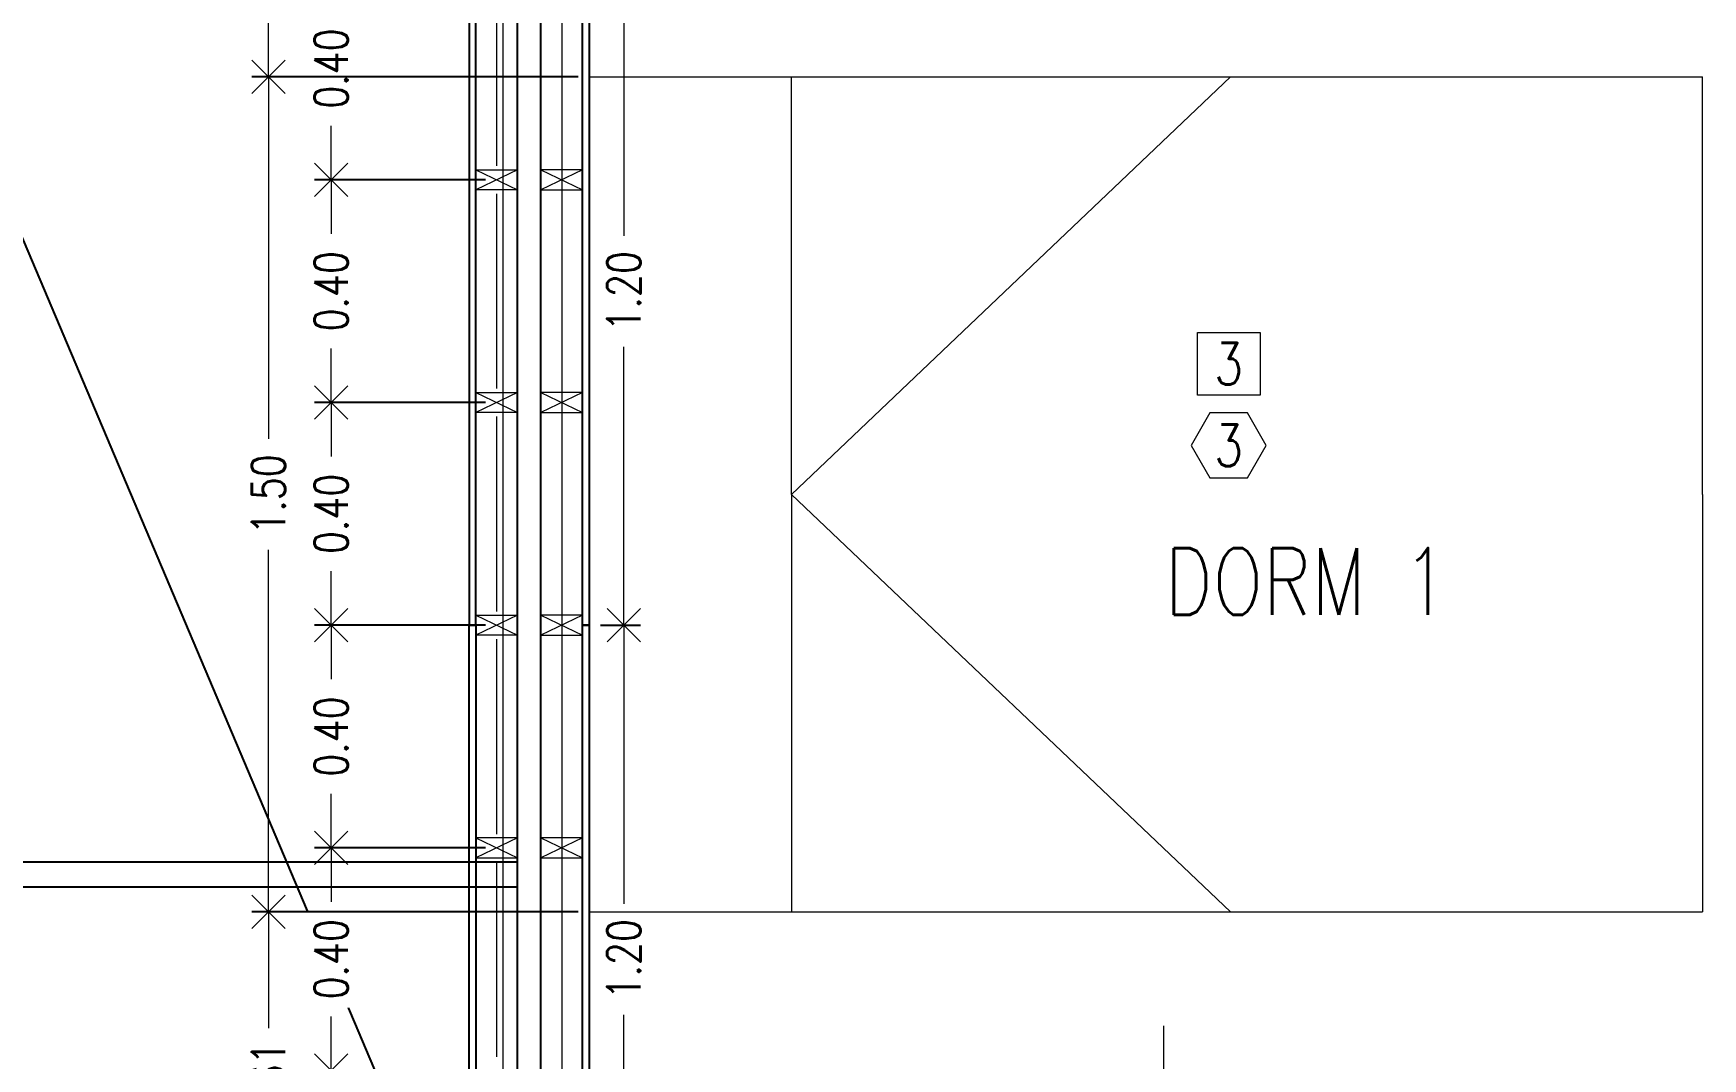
# Model space of a CAD drawing. Header units: metres. Extents: x -2 to 690, y -116 to 73.
# Drawn here: x 469.147 to 472.146, y 43.683 to 45.525 of the extents above; entities that cross this region are included whole.
import ezdxf

# ---------------------------------------------------------------- set-up
doc = ezdxf.new("R2010")
doc.units = ezdxf.units.M
doc.header["$LTSCALE"] = 5
doc.header["$MEASUREMENT"] = 0
doc.layers.get('0').update_dxf_attribs({"color": 30})
doc.layers.get('DEFPOINTS').update_dxf_attribs({"color": 210})
for name, color, linetype, lineweight in [('A-ANNO-DIMS', 3, 'Continuous', 18), ('A-ANNO-SYMB', 3, 'Continuous', 18), ('A-ANNO-TEXT', 3, 'Continuous', 18), ('A-DETL-MCUT', 4, 'Continuous', 25), ('A-ELEV-MBE2', 4, 'Continuous', 25), ('A-FURN', 8, 'Continuous', 18), ('A-WALL-PATT', 8, 'Continuous', 18), ('A-WALL-STUD', 3, 'Continuous', 18)]:
    doc.layers.add(name, color=color, linetype=linetype, lineweight=lineweight)
doc.styles.add('E-ROMANS', font='romans.shx', dxfattribs={"width": 0.8})
doc.dimstyles.new('E-0050_ARW_12', dxfattribs={"dimscale": 0.001, "dimtxt": 60, "dimasz": 60, "dimexe": 30, "dimexo": 20, "dimgap": 30, "dimtad": 0, "dimzin": 0, "dimdsep": 46, "dimtxsty": 'E-ROMANS', "dimblk": 'OPEN90', "dimcen": 30, "dimclrd": 256, "dimclre": 256, "dimclrt": 256, "dimadec": 0, "dimazin": 0, "dimtfac": 1, "dimtmove": 1, "dimatfit": 3, "dimldrblk": 'OPEN90', "dimfxl": 1, "dimtfill": 1, "dimtolj": 1, "dimtzin": 0, "dimlwd": -1, "dimarcsym": 0})

# ---------------------------------------------------------------- blocks, each defined once
blk = doc.blocks.new('_Open90')
at = {"color": 0, "linetype": 'ByBlock', "lineweight": -2}
for p, q in [((-0.5, 0.5), (0, 0)), ((0, 0), (-1, 0)), ((0, 0), (-0.5, -0.5))]:
    blk.add_line(p, q, dxfattribs=at)
blk = doc.blocks.new('*D1301')
at = {"layer": 'A-ANNO-DIMS', "lineweight": -2, "transparency": 16777216}
for p, q in [((470.1656, 44.4615), (470.2375, 44.4615)), ((470.1656, 43.2615), (470.2375, 43.2615))]:
    blk.add_line(p, q, dxfattribs=at)
at = {"layer": 'A-ANNO-DIMS', "transparency": 16777216}
for p, q in [((470.2075, 44.4015), (470.2075, 43.9613)), ((470.2075, 43.3215), (470.2075, 43.7618))]:
    blk.add_line(p, q, dxfattribs=at)
at = {"layer": 'DEFPOINTS', "color": 0, "transparency": 16777216}
for p in [(470.1456, 44.4615), (470.2075, 44.4615), (470.1456, 43.2615)]:
    blk.add_point(p, dxfattribs=at)
at = {"layer": 'A-ANNO-DIMS', "transparency": 16777216, "xscale": 0.06, "yscale": 0.06, "zscale": 0.06}
for p, rotation in [((470.2075, 44.4615), 90), ((470.2075, 43.2615), 270)]:
    blk.add_blockref('_Open90', p, dxfattribs=dict(at, rotation=rotation))
at = {"layer": 'A-ANNO-DIMS', "transparency": 16777216, "insert": (470.2075, 43.8615), "char_height": 0.06, "attachment_point": 5, "rotation": 90, "style": 'E-ROMANS', "bg_fill": 3, "box_fill_scale": 1.25, "bg_fill_color": 256, "bg_fill_true_color": 13158600, "bg_fill_transparency": 0}
blk.add_mtext('\\A1;1.20', dxfattribs=at)
blk = doc.blocks.new('*D1302')
at = {"layer": 'A-ANNO-DIMS', "lineweight": -2, "transparency": 16777216}
for p, q in [((470.1656, 45.6615), (470.2375, 45.6615)), ((470.1656, 44.4615), (470.2375, 44.4615))]:
    blk.add_line(p, q, dxfattribs=at)
at = {"layer": 'A-ANNO-DIMS', "transparency": 16777216}
for p, q in [((470.2075, 45.6015), (470.2075, 45.1613)), ((470.2075, 44.5215), (470.2075, 44.9618))]:
    blk.add_line(p, q, dxfattribs=at)
at = {"layer": 'DEFPOINTS', "color": 0, "transparency": 16777216}
for p in [(470.1456, 45.6615), (470.2075, 45.6615), (470.1456, 44.4615)]:
    blk.add_point(p, dxfattribs=at)
at = {"layer": 'A-ANNO-DIMS', "transparency": 16777216, "xscale": 0.06, "yscale": 0.06, "zscale": 0.06}
for p, rotation in [((470.2075, 45.6615), 90), ((470.2075, 44.4615), 270)]:
    blk.add_blockref('_Open90', p, dxfattribs=dict(at, rotation=rotation))
at = {"layer": 'A-ANNO-DIMS', "transparency": 16777216, "insert": (470.2075, 45.0615), "char_height": 0.06, "attachment_point": 5, "rotation": 90, "style": 'E-ROMANS', "bg_fill": 3, "box_fill_scale": 1.25, "bg_fill_color": 256, "bg_fill_true_color": 13158600, "bg_fill_transparency": 0}
blk.add_mtext('\\A1;1.20', dxfattribs=at)
blk = doc.blocks.new('*D733')
at = {"layer": 'A-ANNO-DIMS', "lineweight": -2, "transparency": 16777216}
for p, q in [((469.9591, 44.0615), (469.6517, 44.0615)), ((469.9591, 43.6615), (469.6517, 43.6615))]:
    blk.add_line(p, q, dxfattribs=at)
at = {"layer": 'A-ANNO-DIMS', "transparency": 16777216}
for p, q in [((469.6817, 44.0015), (469.6817, 43.9647)), ((469.6817, 43.7215), (469.6817, 43.7584))]:
    blk.add_line(p, q, dxfattribs=at)
at = {"layer": 'DEFPOINTS', "color": 0, "transparency": 16777216}
for p in [(469.6817, 44.0615), (469.9791, 44.0615), (469.9791, 43.6615)]:
    blk.add_point(p, dxfattribs=at)
at = {"layer": 'A-ANNO-DIMS', "transparency": 16777216, "xscale": 0.06, "yscale": 0.06, "zscale": 0.06}
for p, rotation in [((469.6817, 44.0615), 90), ((469.6817, 43.6615), 270)]:
    blk.add_blockref('_Open90', p, dxfattribs=dict(at, rotation=rotation))
at = {"layer": 'A-ANNO-DIMS', "transparency": 16777216, "insert": (469.6817, 43.8615), "char_height": 0.06, "attachment_point": 5, "rotation": 90, "style": 'E-ROMANS', "bg_fill": 3, "box_fill_scale": 1.25, "bg_fill_color": 256, "bg_fill_true_color": 13158600, "bg_fill_transparency": 0}
blk.add_mtext('\\A1;0.40', dxfattribs=at)
blk = doc.blocks.new('*D734')
at = {"layer": 'A-ANNO-DIMS', "lineweight": -2, "transparency": 16777216}
for p, q in [((469.9591, 44.4615), (469.6517, 44.4615)), ((469.9591, 44.0615), (469.6517, 44.0615))]:
    blk.add_line(p, q, dxfattribs=at)
at = {"layer": 'A-ANNO-DIMS', "transparency": 16777216}
for p, q in [((469.6817, 44.4015), (469.6817, 44.3647)), ((469.6817, 44.1215), (469.6817, 44.1584))]:
    blk.add_line(p, q, dxfattribs=at)
at = {"layer": 'DEFPOINTS', "color": 0, "transparency": 16777216}
for p in [(469.6817, 44.4615), (469.9791, 44.4615), (469.9791, 44.0615)]:
    blk.add_point(p, dxfattribs=at)
at = {"layer": 'A-ANNO-DIMS', "transparency": 16777216, "xscale": 0.06, "yscale": 0.06, "zscale": 0.06}
for p, rotation in [((469.6817, 44.4615), 90), ((469.6817, 44.0615), 270)]:
    blk.add_blockref('_Open90', p, dxfattribs=dict(at, rotation=rotation))
at = {"layer": 'A-ANNO-DIMS', "transparency": 16777216, "insert": (469.6817, 44.2615), "char_height": 0.06, "attachment_point": 5, "rotation": 90, "style": 'E-ROMANS', "bg_fill": 3, "box_fill_scale": 1.25, "bg_fill_color": 256, "bg_fill_true_color": 13158600, "bg_fill_transparency": 0}
blk.add_mtext('\\A1;0.40', dxfattribs=at)
blk = doc.blocks.new('*D735')
at = {"layer": 'A-ANNO-DIMS', "lineweight": -2, "transparency": 16777216}
for p, q in [((469.9591, 44.8615), (469.6517, 44.8615)), ((469.9591, 44.4615), (469.6517, 44.4615))]:
    blk.add_line(p, q, dxfattribs=at)
at = {"layer": 'A-ANNO-DIMS', "transparency": 16777216}
for p, q in [((469.6817, 44.8015), (469.6817, 44.7647)), ((469.6817, 44.5215), (469.6817, 44.5584))]:
    blk.add_line(p, q, dxfattribs=at)
at = {"layer": 'DEFPOINTS', "color": 0, "transparency": 16777216}
for p in [(469.6817, 44.8615), (469.9791, 44.8615), (469.9791, 44.4615)]:
    blk.add_point(p, dxfattribs=at)
at = {"layer": 'A-ANNO-DIMS', "transparency": 16777216, "xscale": 0.06, "yscale": 0.06, "zscale": 0.06}
for p, rotation in [((469.6817, 44.8615), 90), ((469.6817, 44.4615), 270)]:
    blk.add_blockref('_Open90', p, dxfattribs=dict(at, rotation=rotation))
at = {"layer": 'A-ANNO-DIMS', "transparency": 16777216, "insert": (469.6817, 44.6615), "char_height": 0.06, "attachment_point": 5, "rotation": 90, "style": 'E-ROMANS', "bg_fill": 3, "box_fill_scale": 1.25, "bg_fill_color": 256, "bg_fill_true_color": 13158600, "bg_fill_transparency": 0}
blk.add_mtext('\\A1;0.40', dxfattribs=at)
blk = doc.blocks.new('*D736')
at = {"layer": 'A-ANNO-DIMS', "lineweight": -2, "transparency": 16777216}
for p, q in [((469.9591, 45.2615), (469.6517, 45.2615)), ((469.9591, 44.8615), (469.6517, 44.8615))]:
    blk.add_line(p, q, dxfattribs=at)
at = {"layer": 'A-ANNO-DIMS', "transparency": 16777216}
for p, q in [((469.6817, 45.2015), (469.6817, 45.1647)), ((469.6817, 44.9215), (469.6817, 44.9584))]:
    blk.add_line(p, q, dxfattribs=at)
at = {"layer": 'DEFPOINTS', "color": 0, "transparency": 16777216}
for p in [(469.6817, 45.2615), (469.9791, 45.2615), (469.9791, 44.8615)]:
    blk.add_point(p, dxfattribs=at)
at = {"layer": 'A-ANNO-DIMS', "transparency": 16777216, "xscale": 0.06, "yscale": 0.06, "zscale": 0.06}
for p, rotation in [((469.6817, 45.2615), 90), ((469.6817, 44.8615), 270)]:
    blk.add_blockref('_Open90', p, dxfattribs=dict(at, rotation=rotation))
at = {"layer": 'A-ANNO-DIMS', "transparency": 16777216, "insert": (469.6817, 45.0615), "char_height": 0.06, "attachment_point": 5, "rotation": 90, "style": 'E-ROMANS', "bg_fill": 3, "box_fill_scale": 1.25, "bg_fill_color": 256, "bg_fill_true_color": 13158600, "bg_fill_transparency": 0}
blk.add_mtext('\\A1;0.40', dxfattribs=at)
blk = doc.blocks.new('*D737')
at = {"layer": 'A-ANNO-DIMS', "lineweight": -2, "transparency": 16777216}
for p, q in [((469.9591, 45.6615), (469.6517, 45.6615)), ((469.9591, 45.2615), (469.6517, 45.2615))]:
    blk.add_line(p, q, dxfattribs=at)
at = {"layer": 'A-ANNO-DIMS', "transparency": 16777216}
for p, q in [((469.6817, 45.6015), (469.6817, 45.5647)), ((469.6817, 45.3215), (469.6817, 45.3584))]:
    blk.add_line(p, q, dxfattribs=at)
at = {"layer": 'DEFPOINTS', "color": 0, "transparency": 16777216}
for p in [(469.6817, 45.6615), (469.9791, 45.6615), (469.9791, 45.2615)]:
    blk.add_point(p, dxfattribs=at)
at = {"layer": 'A-ANNO-DIMS', "transparency": 16777216, "xscale": 0.06, "yscale": 0.06, "zscale": 0.06}
for p, rotation in [((469.6817, 45.6615), 90), ((469.6817, 45.2615), 270)]:
    blk.add_blockref('_Open90', p, dxfattribs=dict(at, rotation=rotation))
at = {"layer": 'A-ANNO-DIMS', "transparency": 16777216, "insert": (469.6817, 45.4615), "char_height": 0.06, "attachment_point": 5, "rotation": 90, "style": 'E-ROMANS', "bg_fill": 3, "box_fill_scale": 1.25, "bg_fill_color": 256, "bg_fill_true_color": 13158600, "bg_fill_transparency": 0}
blk.add_mtext('\\A1;0.40', dxfattribs=at)
blk = doc.blocks.new('*D688')
at = {"layer": 'A-ANNO-DIMS', "lineweight": -2, "transparency": 16777216}
for p, q in [((470.1256, 43.9465), (469.5391, 43.9465)), ((470.1256, 43.3365), (469.5391, 43.3365))]:
    blk.add_line(p, q, dxfattribs=at)
at = {"layer": 'A-ANNO-DIMS', "transparency": 16777216}
for p, q in [((469.5691, 43.8865), (469.5691, 43.7378)), ((469.5691, 43.3965), (469.5691, 43.5453))]:
    blk.add_line(p, q, dxfattribs=at)
at = {"layer": 'DEFPOINTS', "color": 0, "transparency": 16777216}
for p in [(469.5691, 43.9465), (470.1456, 43.9465), (470.1456, 43.3365)]:
    blk.add_point(p, dxfattribs=at)
at = {"layer": 'A-ANNO-DIMS', "transparency": 16777216, "xscale": 0.06, "yscale": 0.06, "zscale": 0.06}
for p, rotation in [((469.5691, 43.9465), 90), ((469.5691, 43.3365), 270)]:
    blk.add_blockref('_Open90', p, dxfattribs=dict(at, rotation=rotation))
at = {"layer": 'A-ANNO-DIMS', "transparency": 16777216, "insert": (469.5691, 43.6415), "char_height": 0.06, "attachment_point": 5, "rotation": 90, "style": 'E-ROMANS', "bg_fill": 3, "box_fill_scale": 1.25, "bg_fill_color": 256, "bg_fill_true_color": 13158600, "bg_fill_transparency": 0}
blk.add_mtext('\\A1;0.61', dxfattribs=at)
blk = doc.blocks.new('*D689')
at = {"layer": 'A-ANNO-DIMS', "lineweight": -2, "transparency": 16777216}
for p, q in [((470.1256, 45.4465), (469.5391, 45.4465)), ((470.1256, 43.9465), (469.5391, 43.9465))]:
    blk.add_line(p, q, dxfattribs=at)
at = {"layer": 'A-ANNO-DIMS', "transparency": 16777216}
for p, q in [((469.5691, 45.3865), (469.5691, 44.7963)), ((469.5691, 44.0065), (469.5691, 44.5968))]:
    blk.add_line(p, q, dxfattribs=at)
at = {"layer": 'DEFPOINTS', "color": 0, "transparency": 16777216}
for p in [(469.5691, 45.4465), (470.1456, 45.4465), (470.1456, 43.9465)]:
    blk.add_point(p, dxfattribs=at)
at = {"layer": 'A-ANNO-DIMS', "transparency": 16777216, "xscale": 0.06, "yscale": 0.06, "zscale": 0.06}
for p, rotation in [((469.5691, 45.4465), 90), ((469.5691, 43.9465), 270)]:
    blk.add_blockref('_Open90', p, dxfattribs=dict(at, rotation=rotation))
at = {"layer": 'A-ANNO-DIMS', "transparency": 16777216, "insert": (469.5691, 44.6965), "char_height": 0.06, "attachment_point": 5, "rotation": 90, "style": 'E-ROMANS', "bg_fill": 3, "box_fill_scale": 1.25, "bg_fill_color": 256, "bg_fill_true_color": 13158600, "bg_fill_transparency": 0}
blk.add_mtext('\\A1;1.50', dxfattribs=at)
blk = doc.blocks.new('*D1281')
at = {"layer": 'A-ANNO-DIMS', "lineweight": -2, "transparency": 16777216}
for p, q in [((471.1512, 46.0643), (469.5391, 46.0643)), ((470.1256, 45.4465), (469.5391, 45.4465))]:
    blk.add_line(p, q, dxfattribs=at)
at = {"layer": 'A-ANNO-DIMS', "transparency": 16777216}
for p, q in [((469.5691, 46.0043), (469.5691, 45.8586)), ((469.5691, 45.5065), (469.5691, 45.6523))]:
    blk.add_line(p, q, dxfattribs=at)
at = {"layer": 'DEFPOINTS', "color": 0, "transparency": 16777216}
for p in [(469.5691, 46.0643), (471.1712, 46.0643), (470.1456, 45.4465)]:
    blk.add_point(p, dxfattribs=at)
at = {"layer": 'A-ANNO-DIMS', "transparency": 16777216, "xscale": 0.06, "yscale": 0.06, "zscale": 0.06}
for p, rotation in [((469.5691, 46.0643), 90), ((469.5691, 45.4465), 270)]:
    blk.add_blockref('_Open90', p, dxfattribs=dict(at, rotation=rotation))
at = {"layer": 'A-ANNO-DIMS', "transparency": 16777216, "insert": (469.5691, 45.7554), "char_height": 0.06, "attachment_point": 5, "rotation": 90, "style": 'E-ROMANS', "bg_fill": 3, "box_fill_scale": 1.25, "bg_fill_color": 256, "bg_fill_true_color": 13158600, "bg_fill_transparency": 0}
blk.add_mtext('\\A1;0.62', dxfattribs=at)

msp = doc.modelspace()

# ---------------------------------------------------------------- linework, layer by layer
at = {"layer": 'A-ANNO-SYMB'}
msp.add_line((471.1771, 43.7419), (471.1771, 42.0537), dxfattribs=at)
at = {"layer": 'A-ANNO-TEXT'}
for points in [[(471.238, 44.9874), (471.3505, 44.9874), (471.3505, 44.8749), (471.238, 44.8749)], [(471.3279, 44.7263), (471.3615, 44.7846), (471.3279, 44.8429), (471.2605, 44.8429), (471.2269, 44.7846), (471.2605, 44.7263)]]:
    msp.add_lwpolyline(points, close=True, dxfattribs=at)
at = {"layer": 'A-DETL-MCUT'}
for points in [[(470.1336, 44.4615), (470.1336, 45.6615), (470.1456, 45.6615), (470.1456, 44.4615)], [(470.1336, 43.2615), (470.1336, 44.4615), (470.1456, 44.4615), (470.1456, 43.2615)]]:
    msp.add_lwpolyline(points, close=True, dxfattribs=at)
at = {"layer": 'A-ELEV-MBE2'}
msp.add_line((470.0586, 43.0095), (470.0586, 50.4135), dxfattribs=at)
at = {"layer": 'A-ELEV-MBE2', "ltscale": 7}
msp.add_line((466.9626, 50.2605), (469.9296, 43.2615), dxfattribs=at)
msp.add_line((466.9626, 50.2605), (469.9296, 43.2615), dxfattribs=at)
at = {"layer": 'A-FURN'}
for p, q in [((472.1456, 44.6965), (472.1456, 45.4465)), ((470.5088, 44.6965), (470.5088, 43.9465)), ((470.5088, 44.6965), (471.2974, 43.9465)), ((472.1456, 44.6965), (472.1456, 43.9465))]:
    msp.add_line(p, q, dxfattribs=at)

# ---------------------------------------------------------------- texts
at = {"layer": 'A-ANNO-TEXT', "char_height": 0.075, "attachment_point": 5, "rotation": 0.0005, "style": 'E-ROMANS'}
for insert in [(471.2942, 44.9312), (471.2942, 44.7846)]:
    msp.add_mtext('\\pi-0.45,l0.45,t0.45;3', dxfattribs=dict(at, insert=insert))
at = {"layer": 'A-ANNO-TEXT', "insert": (471.4342, 44.5402), "char_height": 0.12, "attachment_point": 5, "style": 'E-ROMANS'}
msp.add_mtext('\\pi-0.36,l0.36,t0.36;DORM 1', dxfattribs=at)

# ---------------------------------------------------------------- next in the draw order: dimensions: what is measured, and where the dimension line sits
at = {"layer": 'A-ANNO-DIMS'}
for base, p1, p2, picture, middle in [((470.2075, 44.4615), (470.1456, 43.2615), (470.1456, 44.4615), '*D1301', (470.2075, 43.8615)), ((469.6817, 44.0615), (469.9791, 43.6615), (469.9791, 44.0615), '*D733', (469.6817, 43.8615))]:
    dim = msp.add_linear_dim(base=base, p1=p1, p2=p2, angle=90, dimstyle='E-0050_ARW_12', dxfattribs=at)
    dim.commit()
    dim.dimension.update_dxf_attribs({"geometry": picture, "text_midpoint": middle})

# ---------------------------------------------------------------- next in the draw order: dimensions: what is measured, and where the dimension line sits
for base, p1, p2, picture, middle in [((470.2075, 45.6615), (470.1456, 44.4615), (470.1456, 45.6615), '*D1302', (470.2075, 45.0615)), ((469.6817, 44.4615), (469.9791, 44.0615), (469.9791, 44.4615), '*D734', (469.6817, 44.2615)), ((469.5691, 43.9465), (470.1456, 43.3365), (470.1456, 43.9465), '*D688', (469.5691, 43.6415))]:
    dim = msp.add_linear_dim(base=base, p1=p1, p2=p2, angle=90, dimstyle='E-0050_ARW_12', dxfattribs=at)
    dim.commit()
    dim.dimension.update_dxf_attribs({"geometry": picture, "text_midpoint": middle})

# ---------------------------------------------------------------- next in the draw order: linework, layer by layer
at = {"layer": 'A-ANNO-SYMB'}
msp.add_line((470.1456, 43.7965), (470.1456, 43.7965), dxfattribs=at)

# ---------------------------------------------------------------- next in the draw order: dimensions: what is measured, and where the dimension line sits
at = {"layer": 'A-ANNO-DIMS'}
dim = msp.add_linear_dim(base=(469.6817, 44.8615), p1=(469.9791, 44.4615), p2=(469.9791, 44.8615), angle=90, dimstyle='E-0050_ARW_12', dxfattribs=at)
dim.commit()
dim.dimension.update_dxf_attribs({"geometry": '*D735', "text_midpoint": (469.6817, 44.6615)})

# ---------------------------------------------------------------- next in the draw order: dimensions: what is measured, and where the dimension line sits
dim = msp.add_linear_dim(base=(469.6817, 45.2615), p1=(469.9791, 44.8615), p2=(469.9791, 45.2615), angle=90, dimstyle='E-0050_ARW_12', dxfattribs=at)
dim.commit()
dim.dimension.update_dxf_attribs({"geometry": '*D736', "text_midpoint": (469.6817, 45.0615)})

# ---------------------------------------------------------------- next in the draw order: dimensions: what is measured, and where the dimension line sits
dim = msp.add_linear_dim(base=(469.6817, 45.6615), p1=(469.9791, 45.2615), p2=(469.9791, 45.6615), angle=90, dimstyle='E-0050_ARW_12', dxfattribs=at)
dim.commit()
dim.dimension.update_dxf_attribs({"geometry": '*D737', "text_midpoint": (469.6817, 45.4615)})

# ---------------------------------------------------------------- next in the draw order: dimensions: what is measured, and where the dimension line sits
dim = msp.add_linear_dim(base=(469.5691, 45.4465), p1=(470.1456, 43.9465), p2=(470.1456, 45.4465), angle=90, dimstyle='E-0050_ARW_12', dxfattribs=at)
dim.commit()
dim.dimension.update_dxf_attribs({"geometry": '*D689', "text_midpoint": (469.5691, 44.6965)})

# ---------------------------------------------------------------- next in the draw order: linework, layer by layer
at = {"layer": 'A-DETL-MCUT'}
msp.add_lwpolyline([(469.9296, 43.2615), (469.9296, 44.4615), (469.9416, 44.4615), (469.9416, 43.2615)], close=True, dxfattribs=at)
at = {"layer": 'A-ELEV-MBE2'}
for p, q in [((466.8666, 44.0365), (470.0166, 44.0365)), ((466.8666, 43.9915), (470.0166, 43.9915))]:
    msp.add_line(p, q, dxfattribs=at)
at = {"layer": 'A-FURN'}
for p, q in [((470.1456, 44.6965), (470.1456, 43.9465)), ((470.1456, 43.9465), (472.1456, 43.9465))]:
    msp.add_line(p, q, dxfattribs=at)
at = {"layer": 'A-WALL-PATT', "ltscale": 0.1}
for p, q in [((469.9791, 45.2365), (469.9791, 44.8865)), ((470.0961, 45.2365), (470.0961, 44.8865)), ((469.9791, 44.8365), (469.9791, 44.4865)), ((470.0961, 44.8365), (470.0961, 44.4865)), ((469.9791, 44.4365), (469.9791, 44.0865)), ((470.0961, 44.4365), (470.0961, 44.0865)), ((469.9791, 44.0365), (469.9791, 43.6865)), ((470.0961, 44.0365), (470.0961, 43.6865))]:
    msp.add_line(p, q, dxfattribs=at)
at = {"layer": 'A-WALL-STUD'}
for p, q in [((469.9416, 45.2795), (470.0166, 45.2435)), ((470.0166, 45.2795), (469.9416, 45.2435)), ((470.1336, 45.2795), (470.0586, 45.2435)), ((470.0586, 45.2795), (470.1336, 45.2435)), ((469.9416, 44.8795), (470.0166, 44.8435)), ((470.0166, 44.8795), (469.9416, 44.8435)), ((470.1336, 44.8795), (470.0586, 44.8435)), ((470.0586, 44.8795), (470.1336, 44.8435)), ((469.9416, 44.4795), (470.0166, 44.4435)), ((470.0166, 44.4795), (469.9416, 44.4435)), ((470.1336, 44.4795), (470.0586, 44.4435)), ((470.0586, 44.4795), (470.1336, 44.4435)), ((470.0166, 44.0795), (469.9416, 44.0435)), ((469.9416, 44.0795), (470.0166, 44.0435)), ((470.1336, 44.0795), (470.0586, 44.0435)), ((470.0586, 44.0795), (470.1336, 44.0435))]:
    msp.add_line(p, q, dxfattribs=at)
for points in [[(469.9416, 45.2795), (470.0166, 45.2795), (470.0166, 45.2435), (469.9416, 45.2435)], [(470.1336, 45.2795), (470.0586, 45.2795), (470.0586, 45.2435), (470.1336, 45.2435)], [(469.9416, 44.8795), (470.0166, 44.8795), (470.0166, 44.8435), (469.9416, 44.8435)], [(470.1336, 44.8795), (470.0586, 44.8795), (470.0586, 44.8435), (470.1336, 44.8435)], [(469.9416, 44.4795), (470.0166, 44.4795), (470.0166, 44.4435), (469.9416, 44.4435)], [(470.1336, 44.4795), (470.0586, 44.4795), (470.0586, 44.4435), (470.1336, 44.4435)], [(470.0166, 44.0795), (469.9416, 44.0795), (469.9416, 44.0435), (470.0166, 44.0435)], [(470.1336, 44.0795), (470.0586, 44.0795), (470.0586, 44.0435), (470.1336, 44.0435)]]:
    msp.add_lwpolyline(points, close=True, dxfattribs=at)

# ---------------------------------------------------------------- next in the draw order: dimensions: what is measured, and where the dimension line sits
at = {"layer": 'A-ANNO-DIMS'}
dim = msp.add_linear_dim(base=(469.5691, 46.0643), p1=(470.1456, 45.4465), p2=(471.1712, 46.0643), angle=90, dimstyle='E-0050_ARW_12', dxfattribs=at)
dim.commit()
dim.dimension.update_dxf_attribs({"geometry": '*D1281', "text_midpoint": (469.5691, 45.7554)})

# ---------------------------------------------------------------- next in the draw order: linework, layer by layer
at = {"layer": 'A-ANNO-SYMB'}
for p, q in [((470.0961, 52.749), (470.0961, 41.5943)), ((469.9911, 41.9459), (469.9911, 52.3504))]:
    msp.add_line(p, q, dxfattribs=at)
at = {"layer": 'A-DETL-MCUT'}
msp.add_lwpolyline([(469.9416, 44.4615), (469.9416, 45.6615), (469.9296, 45.6615), (469.9296, 44.4615)], close=True, dxfattribs=at)
at = {"layer": 'A-ELEV-MBE2'}
msp.add_line((470.0166, 43.0095), (470.0166, 50.4135), dxfattribs=at)
at = {"layer": 'A-FURN'}
for p, q in [((470.1456, 44.6965), (470.1456, 45.4465)), ((470.1456, 45.4465), (472.1456, 45.4465)), ((470.5088, 44.6965), (470.5088, 45.4465)), ((470.5088, 44.6965), (471.2974, 45.4465))]:
    msp.add_line(p, q, dxfattribs=at)
at = {"layer": 'A-WALL-PATT', "ltscale": 0.1}
for p, q in [((469.9791, 45.6365), (469.9791, 45.2865)), ((470.0961, 45.6365), (470.0961, 45.2865))]:
    msp.add_line(p, q, dxfattribs=at)

doc.saveas('drawing.dxf')
